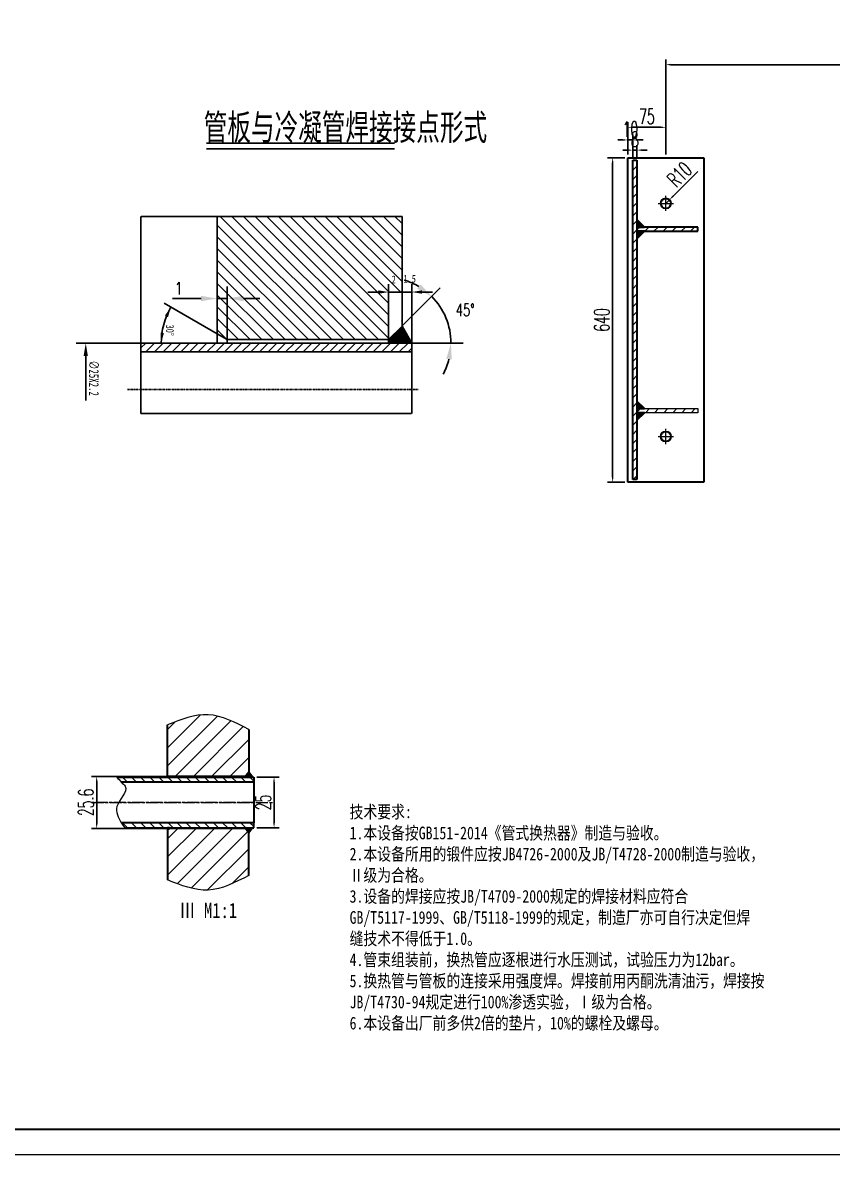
# Model space of a CAD drawing. Header units: millimetres. Extents: x 808 to 6798, y 610 to 4810.
# Drawn here: x 2611 to 4208, y 610 to 2843 of the extents above; entities that cross this region are included whole.
import ezdxf
from ezdxf.enums import TextEntityAlignment as Align

# ---------------------------------------------------------------- set-up
doc = ezdxf.new("R2010")
doc.units = ezdxf.units.MM
for name, pattern in [('ACAD_ISO08W100', [36, 24, -3, 6, -3]), ('CENTER3', [0.375, 0.3125, -0.03125, 0, -0.03125]), ('DIVIDEX2', [1.375, 1, -0.125, 0, -0.125, 0, -0.125])]:
    doc.linetypes.add(name, pattern=pattern)
doc.layers.get('Defpoints').update_dxf_attribs({"lineweight": 35})
for name, color, linetype in [('A', 2, 'Continuous'), ('B', 7, 'Continuous'), ('C3', 1, 'CENTER3'), ('D', 4, 'DIVIDEX2'), ('图层4', 3, 'Continuous')]:
    doc.layers.add(name, color=color, linetype=linetype)
for name, color, linetype, lineweight in [('中心线', 7, 'ACAD_ISO08W100', 15), ('剖面线', 7, 'Continuous', 15), ('标注', 3, 'Continuous', 0), ('粗实线', 7, 'Continuous', 35), ('细实线', 1, 'Continuous', 9)]:
    doc.layers.add(name, color=color, linetype=linetype, lineweight=lineweight)
doc.styles.add('dm', font='romans.shx', dxfattribs={"width": 0.6})
doc.styles.get("Standard").update_dxf_attribs({"font": 'txt.shx', "width": 0.7, "bigfont": 'gbcbig.shx'})
doc.styles.add('宋体', font='simfang.ttf', dxfattribs={"width": 0.8})
doc.styles.add('标准', font='SimSun.ttf', dxfattribs={"width": 0.667})
doc.dimstyles.new('md', dxfattribs={"dimscale": 10, "dimtxt": 3, "dimasz": 1, "dimexe": 1, "dimexo": 0.625, "dimtad": 1, "dimdec": 0, "dimtxsty": 'dm', "dimcen": 2.5, "dimclrd": 256, "dimclre": 256, "dimclrt": 256, "dimazin": 0, "dimtfac": 1, "dimtdec": 0, "dimtix": 1, "dimtmove": 0, "dimatfit": 3, "dimldrblk": 'ARCHTICK', "dimfxl": 1, "dimarcsym": 0})
doc.dimstyles.new('STANDARD_WS$0', dxfattribs={"dimtxt": 2.5, "dimasz": 2.5, "dimexe": 1.25, "dimexo": 0.625, "dimtad": 1, "dimdec": 4, "dimdsep": 46, "dimtxsty": 'Standard', "dimcen": 2.5, "dimadec": 0, "dimazin": 0, "dimtfac": 1, "dimtdec": 4, "dimtmove": 0, "dimatfit": 0, "dimfxl": 1, "dimtolj": 1, "dimtzin": 0, "dimarcsym": 0})
doc.dimstyles.new('STANDARD_WS$2', dxfattribs={"dimtxt": 2.5, "dimasz": 2.5, "dimexe": 1.25, "dimexo": 0.625, "dimtad": 3, "dimtih": 1, "dimtoh": 1, "dimdec": 4, "dimdsep": 46, "dimtxsty": 'Standard', "dimcen": 2.5, "dimadec": 4, "dimazin": 0, "dimtfac": 1, "dimtdec": 4, "dimtmove": 0, "dimatfit": 3, "dimfxl": 1, "dimtolj": 1, "dimtzin": 0, "dimarcsym": 0})
pattern_1 = [(45, (380.916, 680.64), (-8.980256, 8.980256), [])]
pattern_2 = [(135, (1188.677, 854.063), (-8.98026, -8.98026), [])]
pattern_3 = [(45, (1188.677, 854.063), (-17.9605, 17.9605), [])]

# ---------------------------------------------------------------- blocks, each defined once
blk = doc.blocks.new('*D9')
at = {"layer": 'Defpoints', "color": 0, "transparency": 16777216}
for p in [(3804.4, 2576.4), (3774.4, 1936.4), (3804.4, 1936.4)]:
    blk.add_point(p, dxfattribs=at)
at = {"layer": '标注', "lineweight": -2, "transparency": 16777216}
for p, q in [((3798.2, 2576.4), (3764.4, 2576.4)), ((3774.4, 2566.4), (3774.4, 1946.4)), ((3798.2, 1936.4), (3764.4, 1936.4))]:
    blk.add_line(p, q, dxfattribs=at)
at = {"layer": '标注', "transparency": 16777216}
for points in [[(3772.8, 2566.4), (3776.1, 2566.4), (3774.4, 2576.4)], [(3772.8, 1946.4), (3776.1, 1946.4), (3774.4, 1936.4)]]:
    blk.add_solid(points, dxfattribs=at)
at = {"layer": '标注', "transparency": 16777216, "insert": (3753.2, 2256.4), "char_height": 30, "attachment_point": 5, "rotation": 90, "style": 'dm'}
blk.add_mtext('640', dxfattribs=at)
blk = doc.blocks.new('_ArchTick')
at = {"color": 0, "linetype": 'ByBlock', "const_width": 0.15}
blk.add_lwpolyline([(-0.5, -0.5), (0.5, 0.5)], dxfattribs=at)
blk = doc.blocks.new('*D12')
at = {"layer": 'Defpoints', "color": 0, "transparency": 16777216}
for p in [(3814.4, 2611.4), (3804.4, 2576.4), (3814.4, 2576.4)]:
    blk.add_point(p, dxfattribs=at)
at = {"layer": '标注', "lineweight": -2, "transparency": 16777216}
for p, q in [((3804.4, 2582.7), (3804.4, 2621.4)), ((3814.4, 2582.7), (3814.4, 2621.4)), ((3794.4, 2611.4), (3784.4, 2611.4)), ((3804.4, 2611.4), (3814.4, 2611.4)), ((3824.4, 2611.4), (3834.4, 2611.4))]:
    blk.add_line(p, q, dxfattribs=at)
at = {"layer": '标注', "transparency": 16777216}
for points in [[(3794.4, 2613.1), (3794.4, 2609.8), (3804.4, 2611.4)], [(3824.4, 2613.1), (3824.4, 2609.8), (3814.4, 2611.4)]]:
    blk.add_solid(points, dxfattribs=at)
at = {"layer": '标注', "transparency": 16777216, "insert": (3809.4, 2632.7), "char_height": 30, "attachment_point": 5, "style": 'dm'}
blk.add_mtext('10', dxfattribs=at)
blk = doc.blocks.new('*D13')
at = {"layer": 'Defpoints', "color": 0, "transparency": 16777216}
for p in [(3822.4, 2591.4), (3814.4, 2571.4), (3822.4, 2571.4)]:
    blk.add_point(p, dxfattribs=at)
at = {"layer": '标注', "lineweight": -2, "transparency": 16777216}
for p, q in [((3804.4, 2591.4), (3794.4, 2591.4)), ((3814.4, 2577.7), (3814.4, 2601.4)), ((3814.4, 2591.4), (3822.4, 2591.4)), ((3822.4, 2577.7), (3822.4, 2601.4)), ((3832.4, 2591.4), (3842.4, 2591.4))]:
    blk.add_line(p, q, dxfattribs=at)
at = {"layer": '标注', "transparency": 16777216}
for points in [[(3804.4, 2593.1), (3804.4, 2589.8), (3814.4, 2591.4)], [(3832.4, 2593.1), (3832.4, 2589.8), (3822.4, 2591.4)]]:
    blk.add_solid(points, dxfattribs=at)
at = {"layer": '标注', "transparency": 16777216, "insert": (3818.4, 2612.7), "char_height": 30, "attachment_point": 5, "style": 'dm'}
blk.add_mtext('8', dxfattribs=at)
blk = doc.blocks.new('*D15')
at = {"layer": 'Defpoints', "color": 0, "transparency": 16777216}
for p in [(3879.4, 2636.4), (3804.4, 2576.4), (3879.4, 2576.4)]:
    blk.add_point(p, dxfattribs=at)
at = {"layer": '标注', "lineweight": -2, "transparency": 16777216}
for p, q in [((3804.4, 2582.7), (3804.4, 2646.4)), ((3814.4, 2636.4), (3869.4, 2636.4)), ((3879.4, 2582.7), (3879.4, 2646.4))]:
    blk.add_line(p, q, dxfattribs=at)
at = {"layer": '标注', "transparency": 16777216}
for points in [[(3814.4, 2638.1), (3814.4, 2634.8), (3804.4, 2636.4)], [(3869.4, 2638.1), (3869.4, 2634.8), (3879.4, 2636.4)]]:
    blk.add_solid(points, dxfattribs=at)
at = {"layer": '标注', "transparency": 16777216, "insert": (3841.9, 2657.7), "char_height": 30, "attachment_point": 5, "style": 'dm'}
blk.add_mtext('75', dxfattribs=at)
blk = doc.blocks.new('*D17')
at = {"layer": 'Defpoints', "color": 0, "transparency": 16777216}
for p in [(3879.4, 2486.4), (3886.5, 2493.5)]:
    blk.add_point(p, dxfattribs=at)
at = {"layer": '标注', "lineweight": -2, "transparency": 16777216}
for p, q in [((3942.2, 2549.2), (3893.6, 2500.6)), ((3879.4, 2486.4), (3886.5, 2493.5))]:
    blk.add_line(p, q, dxfattribs=at)
at = {"layer": '标注', "transparency": 16777216}
blk.add_solid([(3892.4, 2501.8), (3894.8, 2499.4), (3886.5, 2493.5)], dxfattribs=at)
at = {"layer": '标注', "transparency": 16777216, "insert": (3906.4, 2543.5), "char_height": 30, "attachment_point": 5, "rotation": 45, "style": 'dm'}
blk.add_mtext('R10', dxfattribs=at)
blk = doc.blocks.new('*D24')
at = {"layer": 'Defpoints', "color": 0, "transparency": 16777216}
for p in [(3066.7, 1354.6), (3066.7, 1254.6), (3106.7, 1254.6)]:
    blk.add_point(p, dxfattribs=at)
at = {"layer": '标注', "lineweight": -2, "transparency": 16777216}
for p, q in [((3072.9, 1354.6), (3116.7, 1354.6)), ((3106.7, 1344.6), (3106.7, 1264.6)), ((3072.9, 1254.6), (3116.7, 1254.6))]:
    blk.add_line(p, q, dxfattribs=at)
at = {"layer": '标注', "transparency": 16777216}
for points in [[(3105, 1344.6), (3108.3, 1344.6), (3106.7, 1354.6)], [(3105, 1264.6), (3108.3, 1264.6), (3106.7, 1254.6)]]:
    blk.add_solid(points, dxfattribs=at)
at = {"layer": '标注', "transparency": 16777216, "insert": (3085.4, 1304.6), "char_height": 30, "attachment_point": 5, "rotation": 90, "style": 'dm'}
blk.add_mtext('25', dxfattribs=at)
blk = doc.blocks.new('*D25')
at = {"layer": 'Defpoints', "color": 0, "transparency": 16777216}
for p in [(2906.7, 1355.8), (2756.9, 1253.4), (2906.7, 1253.4)]:
    blk.add_point(p, dxfattribs=at)
at = {"layer": '标注', "lineweight": -2, "transparency": 16777216}
for p, q in [((2900.4, 1355.8), (2746.9, 1355.8)), ((2756.9, 1345.8), (2756.9, 1263.4)), ((2900.4, 1253.4), (2746.9, 1253.4))]:
    blk.add_line(p, q, dxfattribs=at)
at = {"layer": '标注', "transparency": 16777216}
for points in [[(2755.2, 1345.8), (2758.6, 1345.8), (2756.9, 1355.8)], [(2755.2, 1263.4), (2758.6, 1263.4), (2756.9, 1253.4)]]:
    blk.add_solid(points, dxfattribs=at)
at = {"layer": '标注', "transparency": 16777216, "insert": (2735.6, 1304.6), "char_height": 30, "attachment_point": 5, "rotation": 90, "style": 'dm'}
blk.add_mtext('25.6', dxfattribs=at)
blk = doc.blocks.new('*D44')
at = {"layer": 'Defpoints', "color": 0, "transparency": 16777216}
for p in [(4836.4, 2760), (3879.4, 2576.4), (4836.4, 2576.4)]:
    blk.add_point(p, dxfattribs=at)
at = {"layer": '标注', "lineweight": -2, "transparency": 16777216}
for p, q in [((3879.4, 2582.7), (3879.4, 2770)), ((4836.4, 2582.7), (4836.4, 2770)), ((3889.4, 2760), (4826.4, 2760))]:
    blk.add_line(p, q, dxfattribs=at)
at = {"layer": '标注', "transparency": 16777216}
for points in [[(3889.4, 2761.7), (3889.4, 2758.3), (3879.4, 2760)], [(4826.4, 2761.7), (4826.4, 2758.3), (4836.4, 2760)]]:
    blk.add_solid(points, dxfattribs=at)
at = {"layer": '标注', "transparency": 16777216, "insert": (4357.9, 2781.2), "char_height": 30, "attachment_point": 5, "style": 'dm'}
blk.add_mtext('2000', dxfattribs=at)
blk = doc.blocks.new('*D29')
at = {"layer": 'Defpoints', "color": 0, "transparency": 16777216}
for p in [(2994.6, 2298.7), (2994.6, 2229.1), (3014.5, 2217.6)]:
    blk.add_point(p, dxfattribs=at)
at = {"layer": '标注', "color": 0, "lineweight": -2, "transparency": 16777216}
for p, q in [((2994.6, 2229.7), (2994.6, 2322.7)), ((3014.5, 2218.3), (3014.5, 2322.7)), ((2962.6, 2298.7), (2906.6, 2298.7)), ((3014.5, 2298.7), (2994.6, 2298.7)), ((3046.5, 2298.7), (3078.5, 2298.7))]:
    blk.add_line(p, q, dxfattribs=at)
at = {"layer": '标注', "color": 0, "transparency": 16777216}
for points in [[(2962.6, 2304), (2962.6, 2293.4), (2994.6, 2298.7)], [(3046.5, 2304), (3046.5, 2293.4), (3014.5, 2298.7)]]:
    blk.add_solid(points, dxfattribs=at)
at = {"layer": '标注', "color": 0, "transparency": 16777216, "insert": (2918.6, 2318.7), "char_height": 24, "attachment_point": 5}
blk.add_mtext('\\A1;1', dxfattribs=at)
blk = doc.blocks.new('*D30')
at = {"layer": 'Defpoints', "color": 0, "transparency": 16777216}
for p in [(3359.1, 2244), (3451.2, 2244.4), (2844.2, 2210.8), (3332.7, 2217.6), (3378.2, 2210.8)]:
    blk.add_point(p, dxfattribs=at)
at = {"layer": '标注', "color": 0, "lineweight": -2, "transparency": 16777216}
for p, q in [((3359.5, 2244.5), (3434.6, 2319.5)), ((3378.8, 2210.8), (3479.6, 2210.8))]:
    blk.add_line(p, q, dxfattribs=at)
for start, end in [(59.1599, 73.3198), (0, 45), (331.6802, 345.8401)]:
    blk.add_arc((3325.8, 2210.8), 129.8, start, end, dxfattribs=at)
at = {"layer": '标注', "color": 0, "transparency": 16777216}
for points in [[(3395.6, 2326.4), (3389.1, 2318), (3417.6, 2302.5)], [(3446.4, 2179.7), (3457, 2178.3), (3455.6, 2210.8)]]:
    blk.add_solid(points, dxfattribs=at)
at = {"layer": '标注', "color": 0, "transparency": 16777216, "insert": (3483.5, 2276.1), "char_height": 24, "attachment_point": 5}
blk.add_mtext('\\A1;45°', dxfattribs=at)

msp = doc.modelspace()

# ---------------------------------------------------------------- hatches: boundary and pattern name
at = {"layer": 'B'}
h = msp.add_hatch(dxfattribs=at)
h.set_pattern_fill('ANSI31', color=256, scale=5.12, angle=-90, style=0)
h.set_pattern_definition([(315, (2276.098, 4288.48), (11.49473, 11.49473), [])])
h.paths.add_polyline_path([(3332.68076, 2217.63698), (3332.68076, 2311.47315), (3359.05749, 2311.47315), (3359.05749, 2326.83315), (3359.05749, 2460.76163), (2994.62042, 2460.76163), (2994.62042, 2229.10513), (3014.48383, 2217.63698)])
h.paths.add_polyline_path([(3336.13238, 2347.75279), (3349.47868, 2347.75279), (3349.47868, 2324.71279), (3336.13238, 2324.71279)], flags=24)
h = msp.add_hatch(dxfattribs=at)
h.set_pattern_fill('ANSI37', color=256, scale=0.32, angle=-90, style=0)
h.set_pattern_definition([(315, (2276.098, 4288.4805), (0.7184205, 0.7184205), []), (45, (2276.098, 4288.4805), (-0.7184205, 0.7184205), [])])
h.paths.add_polyline_path([(3378.21425, 2210.75609), (3359.05749, 2244.01371), (3332.68076, 2217.63698), (3332.68076, 2210.75609)])
h = msp.add_hatch(dxfattribs=at)
h.set_pattern_fill('ANSI31', color=256, scale=3.84, style=0)
h.set_pattern_definition([(45, (2276.098, 4288.48), (-8.621046, 8.621046), [])])
h.paths.add_polyline_path([(3378.21425, 2193.55387), (3378.21425, 2210.75609), (2844.16496, 2210.75609), (2844.16496, 2193.55387)])
at = {"layer": '剖面线'}
h = msp.add_hatch(dxfattribs=at)
h.set_pattern_fill('ANSI31', color=256, scale=4, style=0)
h.set_pattern_definition(pattern_1)
h.paths.add_polyline_path([(3814.43621, 2256.44053), (3814.43621, 2571.44053), (3822.43621, 2571.44053), (3822.43621, 1941.44053), (3814.43621, 1941.44053)])
for points in [[(3822.43621, 2439.44053), (3837.43621, 2439.44053), (3822.43621, 2454.44053)], [(3822.43621, 2431.44053), (3822.43621, 2416.44053), (3837.43621, 2431.44053)], [(3822.43621, 2081.44053), (3837.43621, 2081.44053), (3822.43621, 2096.44053)], [(3822.43621, 2073.44053), (3822.43621, 2058.44053), (3837.43621, 2073.44053)], [(3049.17681, 1354.56326), (3064.17681, 1354.56326), (3056.67681, 1364.56326)], [(2896.67681, 1354.56326), (2896.67681, 1356.96326), (2900.27681, 1355.76326), (2900.27681, 1354.56326)], [(2896.67681, 1254.56326), (2896.67681, 1252.16326), (2900.27681, 1253.36326), (2900.27681, 1254.56326)], [(3049.17681, 1254.56326), (3064.17681, 1254.56326), (3056.67681, 1244.56326)]]:
    msp.add_hatch(color=256, dxfattribs=at).paths.add_polyline_path(points)
h = msp.add_hatch(dxfattribs=at)
h.set_pattern_fill('ANSI31', color=256, scale=4, style=0)
h.set_pattern_definition(pattern_1)
h.paths.add_polyline_path([(3822.43621, 2431.44053), (3942.43621, 2431.44053), (3942.43621, 2439.44053), (3822.43621, 2439.44053)])
h = msp.add_hatch(dxfattribs=at)
h.set_pattern_fill('ANSI31', color=256, scale=4, style=0)
h.set_pattern_definition(pattern_1)
h.paths.add_polyline_path([(3822.43621, 2081.44053), (3942.43621, 2081.44053), (3942.43621, 2073.44053), (3822.43621, 2073.44053)])
h = msp.add_hatch(dxfattribs=at)
h.set_pattern_fill('ANSI31', color=256, scale=8, style=0)
h.set_pattern_definition(pattern_3)
edge = h.paths.add_edge_path()
edge.add_line((3056.67681, 1448.47713), (3056.67681, 1355.76326))
edge.add_line((3056.67681, 1355.76326), (2896.67681, 1355.76326))
edge.add_line((2896.67681, 1355.76326), (2896.67681, 1457.54795))
edge.add_spline(control_points=[(2896.67681, 1457.54795), (2923.54821, 1468.16463), (2978.15655, 1489.73998), (3030.22828, 1462.37599), (3056.67681, 1448.47713)], knot_values=[0, 0, 0, 0, 20.6155281281, 41.8950843527, 41.8950843527, 41.8950843527, 41.8950843527], degree=3, periodic=0)
h = msp.add_hatch(dxfattribs=at)
h.set_pattern_fill('ANSI31', color=256, scale=4, angle=90, style=0)
h.set_pattern_definition(pattern_2)
edge = h.paths.add_edge_path()
edge.add_line((2796.89212, 1354.56326), (3066.67681, 1354.56326))
edge.add_line((3066.67681, 1354.56326), (3066.67681, 1344.56326))
edge.add_line((3066.67681, 1344.56326), (2804.89212, 1344.56326))
edge.add_spline(control_points=[(2804.89212, 1344.56326), (2802.22545, 1347.89659), (2799.55879, 1351.22992), (2796.89212, 1354.56326)], knot_values=[0, 0, 0, 0, 3.2015621187, 3.2015621187, 3.2015621187, 3.2015621187], degree=3, periodic=0)
h = msp.add_hatch(dxfattribs=at)
h.set_pattern_fill('ANSI31', color=256, scale=4, angle=90, style=0)
h.set_pattern_definition(pattern_2)
edge = h.paths.add_edge_path()
edge.add_line((2812.89212, 1254.56326), (3066.67681, 1254.56326))
edge.add_line((3066.67681, 1254.56326), (3066.67681, 1264.56326))
edge.add_line((3066.67681, 1264.56326), (2804.89212, 1264.56326))
edge.add_spline(control_points=[(2804.89212, 1264.56326), (2807.55879, 1261.22992), (2810.22545, 1257.89659), (2812.89212, 1254.56326)], knot_values=[0, 0, 0, 0, 3.2015621187, 3.2015621187, 3.2015621187, 3.2015621187], degree=3, periodic=0)
h = msp.add_hatch(dxfattribs=at)
h.set_pattern_fill('ANSI31', color=256, scale=8, style=0)
h.set_pattern_definition(pattern_3)
edge = h.paths.add_edge_path()
edge.add_line((3056.67681, 1160.64938), (3056.67681, 1253.36326))
edge.add_line((3056.67681, 1253.36326), (2896.67681, 1253.36326))
edge.add_line((2896.67681, 1253.36326), (2896.67681, 1151.57857))
edge.add_spline(control_points=[(2896.67681, 1151.57857), (2923.54821, 1140.96188), (2978.15655, 1119.38653), (3030.22828, 1146.75053), (3056.67681, 1160.64938)], knot_values=[0, 0, 0, 0, 20.6155281281, 41.8950843527, 41.8950843527, 41.8950843527, 41.8950843527], degree=3, periodic=0)

# ---------------------------------------------------------------- linework, layer by layer
at = {"color": 0, "linetype": 'ByBlock'}
for p, q in [((2994.27401, 2229.30513), (2889.95424, 2289.53417)), ((2843.66496, 2210.75609), (2716.08246, 2210.75609)), ((2735.28246, 2185.15609), (2735.28246, 2097.59154))]:
    msp.add_line(p, q, dxfattribs=at)
msp.add_arc((3026.40189, 2210.75609), 142.19617, 150, 180, dxfattribs=at)
for points in [[(2891.31585, 2264.86875), (2897.47007, 2261.91427), (2903.25639, 2281.85417)], [(2739.54913, 2185.15609), (2731.01579, 2185.15609), (2735.28246, 2210.75609)], [(2889.48796, 2230.83541), (2882.69022, 2231.4632), (2884.20572, 2210.75609)]]:
    msp.add_solid(points, dxfattribs=at)
at = {"layer": 'A'}
for p, q in [((2973.51916, 2604.83156), (3344.24445, 2604.83156)), ((2994.62042, 2210.75609), (2994.62042, 2460.76163)), ((3359.05749, 2460.76163), (3359.05749, 2244.01371)), ((3359.05749, 2244.01371), (3332.68076, 2217.63698)), ((3359.05749, 2244.01371), (3378.21425, 2210.75609)), ((3378.21425, 2210.75609), (2844.16496, 2210.75609)), ((2994.62042, 2229.10513), (3014.48383, 2217.63698)), ((3332.68076, 2217.63698), (3014.48383, 2217.63698)), ((3014.48383, 2217.63698), (3014.48383, 2210.75609)), ((3332.68076, 2217.63698), (3332.68076, 2210.75609)), ((3378.21425, 2210.75609), (3378.21425, 2071.99154)), ((3378.21425, 2193.55387), (2844.16496, 2193.55387))]:
    msp.add_line(p, q, dxfattribs=at)
at = {"layer": 'B'}
msp.add_line((2973.51916, 2593.70013), (3344.24445, 2593.70013), dxfattribs=at)
at = {"layer": 'B', "color": 0, "linetype": 'ByBlock'}
for p, q in [((3332.68076, 2218.03698), (3332.68076, 2326.83315)), ((3359.05749, 2254.43112), (3359.05749, 2326.83315)), ((3378.21425, 2211.15609), (3378.21425, 2326.83315)), ((3312.20076, 2311.47315), (3291.72076, 2311.47315)), ((3332.68076, 2311.47315), (3359.05749, 2311.47315)), ((3378.21425, 2311.47315), (3357.75098, 2311.47315)), ((3398.69425, 2311.47315), (3419.17425, 2311.47315))]:
    msp.add_line(p, q, dxfattribs=at)
for p in [(3357.75098, 2311.47315), (3359.05749, 2311.47315), (3359.05749, 2254.03112), (3332.68076, 2217.63698)]:
    msp.add_point(p, dxfattribs=at)
for points in [[(3312.20076, 2314.88648), (3312.20076, 2308.05982), (3332.68076, 2311.47315)], [(3398.69425, 2314.88648), (3398.69425, 2308.05982), (3378.21425, 2311.47315)]]:
    msp.add_solid(points, dxfattribs=at)
at = {"layer": 'C3'}
msp.add_line((3390.82056, 2119.01093), (2817.8063, 2119.01093), dxfattribs=at)
at = {"layer": 'D'}
for p, q in [((2844.16496, 2460.76163), (2844.16496, 2071.99154)), ((3359.05749, 2460.76163), (2844.16496, 2460.76163)), ((2844.16496, 2071.99154), (3378.21425, 2071.99154))]:
    msp.add_line(p, q, dxfattribs=at)
at = {"layer": 'Defpoints', "color": 0, "linetype": 'ByBlock'}
for p in [(2892.7812, 2259.39004), (3357.75098, 2242.7072), (2844.16496, 2210.75609), (2844.16496, 2210.75609), (2994.62042, 2229.10513), (3014.48383, 2217.63698), (3378.21425, 2210.75609), (3378.21425, 2210.75609), (2735.28246, 2071.99154), (2844.16496, 2071.99154)]:
    msp.add_point(p, dxfattribs=at)
at = {"layer": '中心线'}
for p, q in [((3879.43621, 2471.44053), (3879.43621, 2501.44053)), ((3864.43621, 2486.44053), (3894.43621, 2486.44053)), ((3879.43621, 2011.44053), (3879.43621, 2041.44053)), ((3864.43621, 2026.44053), (3894.43621, 2026.44053)), ((3066.67681, 1304.56326), (2746.67681, 1304.56326)), ((2746.67681, 1304.56326), (3106.67681, 1304.56326))]:
    msp.add_line(p, q, dxfattribs=at)
at = {"layer": '粗实线'}
for p, q in [((3804.43621, 2256.44053), (3804.43621, 2576.44053)), ((3804.43621, 2576.44053), (3954.43621, 2576.44053)), ((3814.43621, 2256.44053), (3814.43621, 2571.44053)), ((3814.43621, 2571.44053), (3822.43621, 2571.44053)), ((3822.43621, 2571.44053), (3822.43621, 1941.44053)), ((3954.43621, 2576.44053), (3954.43621, 1936.44053)), ((3837.43621, 2439.44053), (3822.43621, 2454.44053)), ((3822.43621, 2454.44053), (3822.43621, 2439.44053)), ((3942.43621, 2439.44053), (3822.43621, 2439.44053)), ((3822.43621, 2439.44053), (3822.43621, 2431.44053)), ((3822.43621, 2439.44053), (3837.43621, 2439.44053)), ((3942.43621, 2431.44053), (3942.43621, 2439.44053)), ((3822.43621, 2431.44053), (3942.43621, 2431.44053)), ((3822.43621, 2431.44053), (3822.43621, 2416.44053)), ((3822.43621, 2416.44053), (3837.43621, 2431.44053)), ((3837.43621, 2431.44053), (3822.43621, 2431.44053)), ((3804.43621, 1936.44053), (3804.43621, 2256.44053)), ((3814.43621, 1941.44053), (3814.43621, 2256.44053)), ((3837.43621, 2081.44053), (3822.43621, 2096.44053)), ((3822.43621, 2096.44053), (3822.43621, 2081.44053)), ((3822.43621, 2081.44053), (3837.43621, 2081.44053)), ((3822.43621, 2073.44053), (3822.43621, 2058.44053)), ((3822.43621, 2058.44053), (3837.43621, 2073.44053)), ((3837.43621, 2073.44053), (3822.43621, 2073.44053)), ((3954.43621, 1936.44053), (3804.43621, 1936.44053)), ((3822.43621, 1941.44053), (3814.43621, 1941.44053)), ((2896.67681, 1355.76326), (2896.67681, 1457.54795)), ((3056.67681, 1448.47713), (3056.67681, 1355.76326)), ((3056.67681, 1364.56326), (3049.17681, 1354.56326)), ((3064.17681, 1354.56326), (3056.67681, 1364.56326)), ((2796.89212, 1354.56326), (3066.67681, 1354.56326)), ((3066.67681, 1344.56326), (2804.89212, 1344.56326)), ((2896.67681, 1354.56326), (2896.67681, 1356.96326)), ((2896.67681, 1356.96326), (2900.27681, 1355.76326)), ((3056.67681, 1355.76326), (2896.67681, 1355.76326)), ((2900.27681, 1354.56326), (2896.67681, 1354.56326)), ((2900.27681, 1355.76326), (2900.27681, 1354.56326)), ((3049.17681, 1354.56326), (3064.17681, 1354.56326)), ((3066.67681, 1354.56326), (3066.67681, 1344.56326)), ((3066.67681, 1344.56326), (3066.67681, 1264.56326)), ((3066.67681, 1264.56326), (2804.89212, 1264.56326)), ((2812.89212, 1254.56326), (3066.67681, 1254.56326)), ((2896.67681, 1254.56326), (2896.67681, 1252.16326)), ((2900.27681, 1254.56326), (2896.67681, 1254.56326)), ((3056.67681, 1253.36326), (2896.67681, 1253.36326)), ((2896.67681, 1253.36326), (2896.67681, 1151.57857)), ((2896.67681, 1252.16326), (2900.27681, 1253.36326)), ((2900.27681, 1253.36326), (2900.27681, 1254.56326)), ((3049.17681, 1254.56326), (3064.17681, 1254.56326)), ((3056.67681, 1244.56326), (3049.17681, 1254.56326)), ((3064.17681, 1254.56326), (3056.67681, 1244.56326)), ((3056.67681, 1160.64938), (3056.67681, 1253.36326)), ((3066.67681, 1254.56326), (3066.67681, 1264.56326))]:
    msp.add_line(p, q, dxfattribs=at)
msp.add_lwpolyline([(982.91545, 660.32542), (6747.91545, 660.32542), (6747.91545, 4760.32542), (982.91545, 4760.32542)], close=True, dxfattribs=at)
for centre in [(3879.43621, 2486.44053), (3879.43621, 2026.44053)]:
    msp.add_circle(centre, 10, dxfattribs=at)
at = {"layer": '细实线'}
for p, q in [((3822.43621, 2081.44053), (3942.43621, 2081.44053)), ((3822.43621, 2073.44053), (3822.43621, 2081.44053)), ((3942.43621, 2081.44053), (3942.43621, 2073.44053)), ((3942.43621, 2073.44053), (3822.43621, 2073.44053))]:
    msp.add_line(p, q, dxfattribs=at)
msp.add_lwpolyline([(857.91545, 610.32542), (6797.91545, 610.32542), (6797.91545, 4810.32542), (857.91545, 4810.32542)], close=True, dxfattribs=at)
for points, knots in [([(3056.67681, 1448.47713), (3030.22828, 1462.37599), (2978.15655, 1489.73998), (2923.54821, 1468.16463), (2896.67681, 1457.54795)], [0, 0, 0, 0, 21.2795562247, 41.8950843527, 41.8950843527, 41.8950843527, 41.8950843527]), ([(2804.89212, 1344.56326), (2808.11199, 1341.98916), (2823.59274, 1329.61321), (2786.83495, 1299.41995), (2799.43034, 1275.10642), (2804.89212, 1264.56326)], [0, 0, 0, 0, 2.8284271247, 13.598756739, 21.8449679903, 21.8449679903, 21.8449679903, 21.8449679903]), ([(3056.67681, 1160.64938), (3030.22828, 1146.75053), (2978.15655, 1119.38653), (2923.54821, 1140.96188), (2896.67681, 1151.57857)], [0, 0, 0, 0, 21.2795562247, 41.8950843527, 41.8950843527, 41.8950843527, 41.8950843527])]:
    msp.add_open_spline(points, degree=3, knots=knots, dxfattribs=at)
for points in [[(2796.89212, 1354.56326), (2799.55879, 1351.22992), (2802.22545, 1347.89659), (2804.89212, 1344.56326)], [(2812.89212, 1254.56326), (2810.22545, 1257.89659), (2807.55879, 1261.22992), (2804.89212, 1264.56326)]]:
    msp.add_open_spline(points, degree=3, dxfattribs=at)

# ---------------------------------------------------------------- texts
at = {"layer": '图层4', "lineweight": 5, "style": '标准', "width": 0.667}
msp.add_text('管板与冷凝管焊接接点形式', height=51.2, dxfattribs=at).set_placement((2967.93261, 2611.07849))
at = {"layer": '图层4', "lineweight": 5, "style": '宋体', "width": 0.8}
msp.add_text('Ⅲ M1:1', height=30, dxfattribs=at).set_placement((2976.67681, 1091.57857), align=Align.MIDDLE_CENTER)
at = {"layer": '图层4', "color": 0, "linetype": 'ByBlock', "lineweight": 5, "char_height": 15.36, "attachment_point": 5, "style": '标准'}
for s, insert in [('1.5', (3374.23946, 2337.54344)), ('\\A1;2', (3342.80553, 2336.23279))]:
    msp.add_mtext(s, dxfattribs=dict(at, insert=insert))
at = {"layer": '图层4', "color": 0, "linetype": 'ByBlock', "lineweight": 5, "attachment_point": 5, "rotation": 270, "style": '标准'}
for s, insert, char_height in [('\\A1;30°', (2901.30076, 2236.02693), 15.36), ('∅25X2.2', (2751.28246, 2141.37382), 19.2)]:
    msp.add_mtext(s, dxfattribs=dict(at, insert=insert, char_height=char_height))
at = {"layer": '图层4', "lineweight": 5, "insert": (3255.65747, 1298.53968), "char_height": 25, "width": 1360, "attachment_point": 1, "style": '宋体'}
msp.add_mtext('技术要求:^J1.本设备按GB151-2014《管式换热器》制造与验收。^J2.本设备所用的锻件应按JB4726-2000及JB/T4728-2000制造与验收，^JⅡ级为合格。^J3.设备的焊接应按JB/T4709-2000规定的焊接材料应符合^JGB/T5117-1999、GB/T5118-1999的规定，制造厂亦可自行决定但焊^J缝技术不得低于1.0。^J4.管束组装前，换热管应逐根进行水压测试，试验压力为12bar。^J5.换热管与管板的连接采用强度焊。焊接前用丙酮洗清油污，焊接按^JJB/T4730-94规定进行100%渗透实验，Ⅰ级为合格。^J6.本设备出厂前多供2倍的垫片，10%的螺栓及螺母。', dxfattribs=at)

# ---------------------------------------------------------------- dimensions: what is measured, and where the dimension line sits
at = {"layer": '标注'}
for base, p1, p2, text, picture, middle in [((4836.43055, 2759.98496), (3879.43621, 2576.44053), (4836.43055, 2576.44053), '2000', '*D44', (4357.93338, 2781.23496)), ((3879.43621, 2636.44053), (3804.43621, 2576.44053), (3879.43621, 2576.44053), '75', '*D15', (3841.93621, 2657.69053)), ((3814.43621, 2611.44053), (3804.43621, 2576.44053), (3814.43621, 2576.44053), '10', '*D12', (3809.43621, 2632.69053)), ((3822.43621, 2591.44053), (3814.43621, 2571.44053), (3822.43621, 2571.44053), '8', '*D13', (3818.43621, 2612.69053))]:
    dim = msp.add_linear_dim(base=base, p1=p1, p2=p2, text=text, dimstyle='md', dxfattribs=at)
    dim.commit()
    dim.dimension.update_dxf_attribs({"geometry": picture, "text_midpoint": middle})
for base, p1, p2, text, picture, middle in [((3774.43621, 1936.44053), (3804.43621, 2576.44053), (3804.43621, 1936.44053), '640', '*D9', (3753.18621, 2256.44053)), ((2756.89212, 1253.36326), (2906.67681, 1355.76326), (2906.67681, 1253.36326), '25.6', '*D25', (2735.64212, 1304.56326)), ((3106.67681, 1254.56326), (3066.67681, 1354.56326), (3066.67681, 1254.56326), '25', '*D24', (3085.42681, 1304.56326))]:
    dim = msp.add_linear_dim(base=base, p1=p1, p2=p2, angle=90, text=text, dimstyle='md', dxfattribs=at)
    dim.commit()
    dim.dimension.update_dxf_attribs({"geometry": picture, "text_midpoint": middle})
dim = msp.add_radius_dim(center=(3879.43621, 2486.44053), mpoint=(3886.50727, 2493.5116), text='R10', dimstyle='md', dxfattribs=at)
dim.commit()
dim.dimension.update_dxf_attribs({"geometry": '*D17', "text_midpoint": (3906.40728, 2543.46364)})
dim = msp.add_angular_dim_2l(base=(3451.18946, 2244.35413), line1=((3359.05749, 2244.01371), (3332.68076, 2217.63698)), line2=((3378.21425, 2210.75609), (2844.16496, 2210.75609)), dimstyle='STANDARD_WS$2', override={"dimtxt": 24, "dimasz": 32, "dimexe": 24, "dimgap": 8, "dimdec": 0, "dimcen": 20, "dimadec": 0, "dimazin": 2, "dimtdec": 0}, dxfattribs=at)
dim.commit()
dim.dimension.update_dxf_attribs({"geometry": '*D30', "text_midpoint": (3483.5303, 2276.09017)})
dim = msp.add_linear_dim(base=(2994.62042, 2298.69901), p1=(3014.48383, 2217.63698), p2=(2994.62042, 2229.10513), text='1', dimstyle='STANDARD_WS$0', override={"dimtxt": 24, "dimasz": 32, "dimexe": 24, "dimgap": 8, "dimcen": 20}, dxfattribs=at)
dim.commit()
dim.dimension.update_dxf_attribs({"geometry": '*D29', "text_midpoint": (2918.62042, 2318.69901)})

doc.saveas('drawing.dxf')
